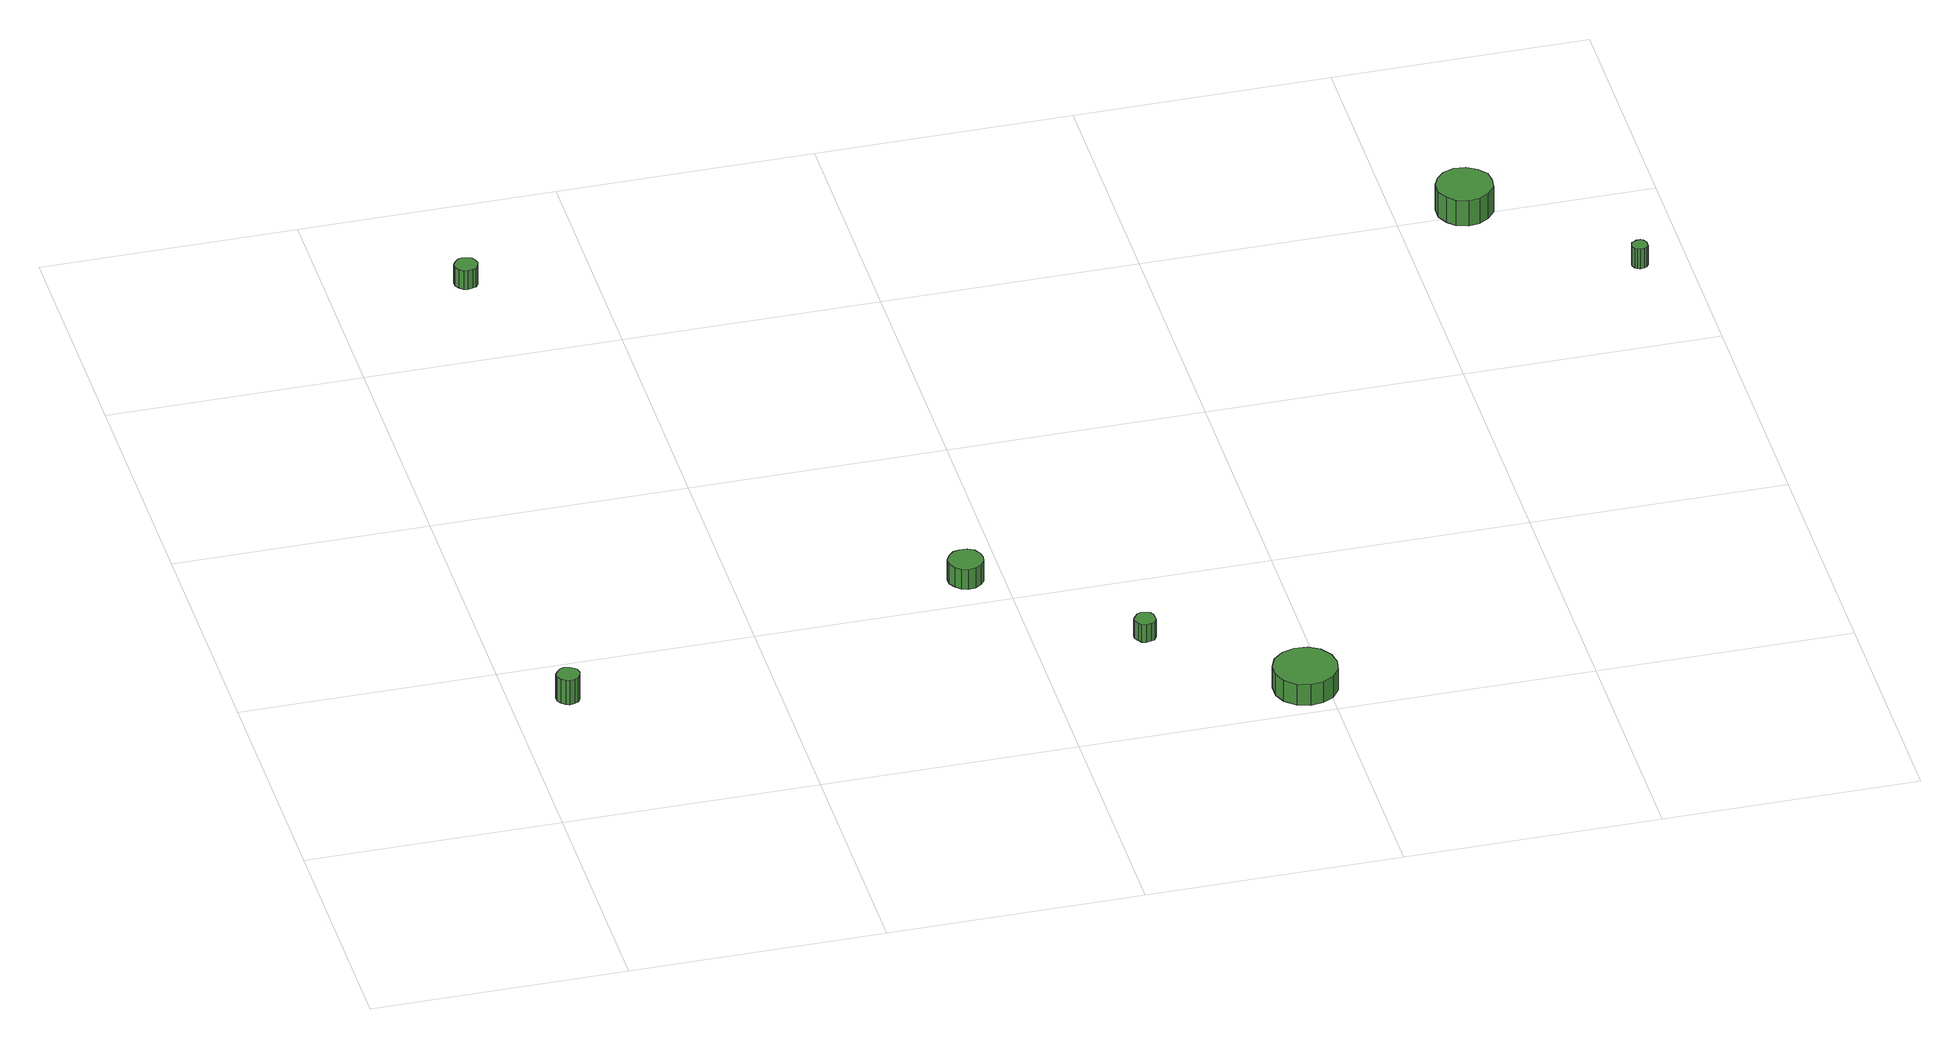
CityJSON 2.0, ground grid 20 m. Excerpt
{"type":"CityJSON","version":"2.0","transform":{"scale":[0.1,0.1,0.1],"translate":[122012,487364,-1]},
"CityObjects":{
"tree1":{"type":"SolitaryVegetationObject","attributes":{"function":"something"}},
"tree2":{"type":"SolitaryVegetationObject","attributes":{"function":"something"}},
"tree3":{"type":"SolitaryVegetationObject","attributes":{"function":"something"},"geometry":[{"type":"MultiSurface","lod":"1","boundaries":[[[0,1,2,3,4,5,6,7,8,9,10,11,12,13,14]],[[15,16,17,18,19,20,21,22,23,24,25,26,27,28,29]],[[0,29,28,1]],[[1,28,27,2]],[[2,27,26,3]],[[3,26,25,4]],[[4,25,24,5]],[[5,24,23,6]],[[6,23,22,7]],[[7,22,21,8]],[[8,21,20,9]],[[9,20,19,10]],[[10,19,18,11]],[[11,18,17,12]],[[12,17,16,13]],[[13,16,15,14]],[[14,15,29,0]]]}]},
"tree4":{"type":"SolitaryVegetationObject","attributes":{"function":"something"},"geometry":[{"type":"MultiSurface","lod":"1","boundaries":[[[30,31,32,33,34,35,36,37,38,39,40,41,42,43,44]],[[45,46,47,48,49,50,51,52,53,54,55,56,57,58,59]],[[30,59,58,31]],[[31,58,57,32]],[[32,57,56,33]],[[33,56,55,34]],[[34,55,54,35]],[[35,54,53,36]],[[36,53,52,37]],[[37,52,51,38]],[[38,51,50,39]],[[39,50,49,40]],[[40,49,48,41]],[[41,48,47,42]],[[42,47,46,43]],[[43,46,45,44]],[[44,45,59,30]]]}]},
"tree5":{"type":"SolitaryVegetationObject","attributes":{"function":"something"}},
"tree6":{"type":"SolitaryVegetationObject","attributes":{"function":"something"}},
"tree7":{"type":"SolitaryVegetationObject","attributes":{"function":"something"},"geometry":[{"type":"MultiSurface","lod":"1","boundaries":[[[60,61,62,63,64,65,66,67,68,69,70,71,72,73,74]],[[75,76,77,78,79,80,81,82,83,84,85,86,87,88,89]],[[60,89,88,61]],[[61,88,87,62]],[[62,87,86,63]],[[63,86,85,64]],[[64,85,84,65]],[[65,84,83,66]],[[66,83,82,67]],[[67,82,81,68]],[[68,81,80,69]],[[69,80,79,70]],[[70,79,78,71]],[[71,78,77,72]],[[72,77,76,73]],[[73,76,75,74]],[[74,75,89,60]]]}]},
"tree8":{"type":"SolitaryVegetationObject","attributes":{"function":"something"},"geometry":[{"type":"MultiSurface","lod":"1","boundaries":[[[90,91,92,93,94,95,96,97,98,99,100,101,102,103,104]],[[105,106,107,108,109,110,111,112,113,114,115,116,117,118,119]],[[90,119,118,91]],[[91,118,117,92]],[[92,117,116,93]],[[93,116,115,94]],[[94,115,114,95]],[[95,114,113,96]],[[96,113,112,97]],[[97,112,111,98]],[[98,111,110,99]],[[99,110,109,100]],[[100,109,108,101]],[[101,108,107,102]],[[102,107,106,103]],[[103,106,105,104]],[[104,105,119,90]]]}]},
"tree9":{"type":"SolitaryVegetationObject","attributes":{"function":"something"},"geometry":[{"type":"MultiSurface","lod":"1","boundaries":[[[120,121,122,123,124,125,126,127,128,129,130,131,132,133,134]],[[135,136,137,138,139,140,141,142,143,144,145,146,147,148,149]],[[120,149,148,121]],[[121,148,147,122]],[[122,147,146,123]],[[123,146,145,124]],[[124,145,144,125]],[[125,144,143,126]],[[126,143,142,127]],[[127,142,141,128]],[[128,141,140,129]],[[129,140,139,130]],[[130,139,138,131]],[[131,138,137,132]],[[132,137,136,133]],[[133,136,135,134]],[[134,135,149,120]]]}]},
"tree10":{"type":"SolitaryVegetationObject","attributes":{"function":"something"}},
"tree11":{"type":"SolitaryVegetationObject","attributes":{"function":"something"},"geometry":[{"type":"MultiSurface","lod":"1","boundaries":[[[150,151,152,153,154,155,156,157,158,159,160,161,162,163,164]],[[165,166,167,168,169,170,171,172,173,174,175,176,177,178,179]],[[150,179,178,151]],[[151,178,177,152]],[[152,177,176,153]],[[153,176,175,154]],[[154,175,174,155]],[[155,174,173,156]],[[156,173,172,157]],[[157,172,171,158]],[[158,171,170,159]],[[159,170,169,160]],[[160,169,168,161]],[[161,168,167,162]],[[162,167,166,163]],[[163,166,165,164]],[[164,165,179,150]]]}]},
"tree12":{"type":"SolitaryVegetationObject","attributes":{"function":"something"},"geometry":[{"type":"MultiSurface","lod":"1","boundaries":[[[180,181,182,183,184,185,186,187,188,189,190,191,192,193,194]],[[195,196,197,198,199,200,201,202,203,204,205,206,207,208,209]],[[180,209,208,181]],[[181,208,207,182]],[[182,207,206,183]],[[183,206,205,184]],[[184,205,204,185]],[[185,204,203,186]],[[186,203,202,187]],[[187,202,201,188]],[[188,201,200,189]],[[189,200,199,190]],[[190,199,198,191]],[[191,198,197,192]],[[192,197,196,193]],[[193,196,195,194]],[[194,195,209,180]]]}]}
},
"vertices":[
[53,154,31],[52,158,31],[50,160,31],[47,162,31],[43,163,31],[40,162,31],[37,159,31],[35,156,31],[35,152,31],[37,149,31],[40,146,31],[43,145,31],[47,146,31],[50,147,31],[52,150,31],[52,150,9],[50,147,9],[47,146,9],[43,145,9],[40,146,9],[37,149,9],[35,152,9],[35,156,9],[37,159,9],[40,162,9],[43,163,9],[47,162,9],[50,160,9],[52,158,9],[53,154,9],
[114,701,24],[113,705,24],[111,708,24],[108,709,24],[104,710,24],[101,709,24],[98,706,24],[96,703,24],[96,699,24],[98,696,24],[101,693,24],[104,692,24],[108,693,24],[111,694,24],[113,697,24],[113,697,7],[111,694,7],[108,693,7],[104,692,7],[101,693,7],[98,696,7],[96,699,7],[96,703,7],[98,706,7],[101,709,7],[104,710,7],[108,709,7],[111,708,7],[113,705,7],[114,701,7],
[385,232,26],[384,237,26],[381,242,26],[376,245,26],[370,245,26],[365,244,26],[361,240,26],[358,235,26],[358,229,26],[361,224,26],[365,220,26],[370,218,26],[376,219,26],[381,222,26],[384,226,26],[384,226,8],[381,222,8],[376,219,8],[370,218,8],[365,220,8],[361,224,8],[358,229,8],[358,235,8],[361,240,8],[365,244,8],[370,245,8],[376,245,8],[381,242,8],[384,237,8],[385,232,8],
[491,127,24],[491,130,24],[489,133,24],[486,134,24],[482,135,24],[479,134,24],[477,131,24],[475,128,24],[475,125,24],[477,122,24],[479,119,24],[482,118,24],[486,119,24],[489,120,24],[491,123,24],[491,123,8],[489,120,8],[486,119,8],[482,118,8],[479,119,8],[477,122,8],[475,125,8],[475,128,8],[477,131,8],[479,134,8],[482,135,8],[486,134,8],[489,133,8],[491,130,8],[491,127,8],
[608,32,27],[606,42,27],[600,51,27],[591,56,27],[581,57,27],[571,54,27],[563,47,27],[559,38,27],[559,27,27],[563,18,27],[571,11,27],[581,8,27],[591,9,27],[600,14,27],[606,22,27],[606,22,8],[600,14,8],[591,9,8],[581,8,8],[571,11,8],[563,18,8],[559,27,8],[559,38,8],[563,47,8],[571,54,8],[581,57,8],[591,56,8],[600,51,8],[606,42,8],[608,32,8],
[875,607,31],[874,616,31],[868,623,31],[860,628,31],[851,629,31],[842,626,31],[836,620,31],[832,612,31],[832,602,31],[836,594,31],[842,588,31],[851,585,31],[860,586,31],[868,591,31],[874,598,31],[874,598,8],[868,591,8],[860,586,8],[851,585,8],[842,588,8],[836,594,8],[832,602,8],[832,612,8],[836,620,8],[842,626,8],[851,629,8],[860,628,8],[868,623,8],[874,616,8],[875,607,8],
[969,505,26],[969,507,26],[967,510,26],[965,511,26],[962,511,26],[960,510,26],[958,509,26],[957,506,26],[957,504,26],[958,501,26],[960,500,26],[962,499,26],[965,499,26],[967,500,26],[969,502,26],[969,502,8],[967,500,8],[965,499,8],[962,499,8],[960,500,8],[958,501,8],[957,504,8],[957,506,8],[958,509,8],[960,510,8],[962,511,8],[965,511,8],[967,510,8],[969,507,8],[969,505,8]
]}
